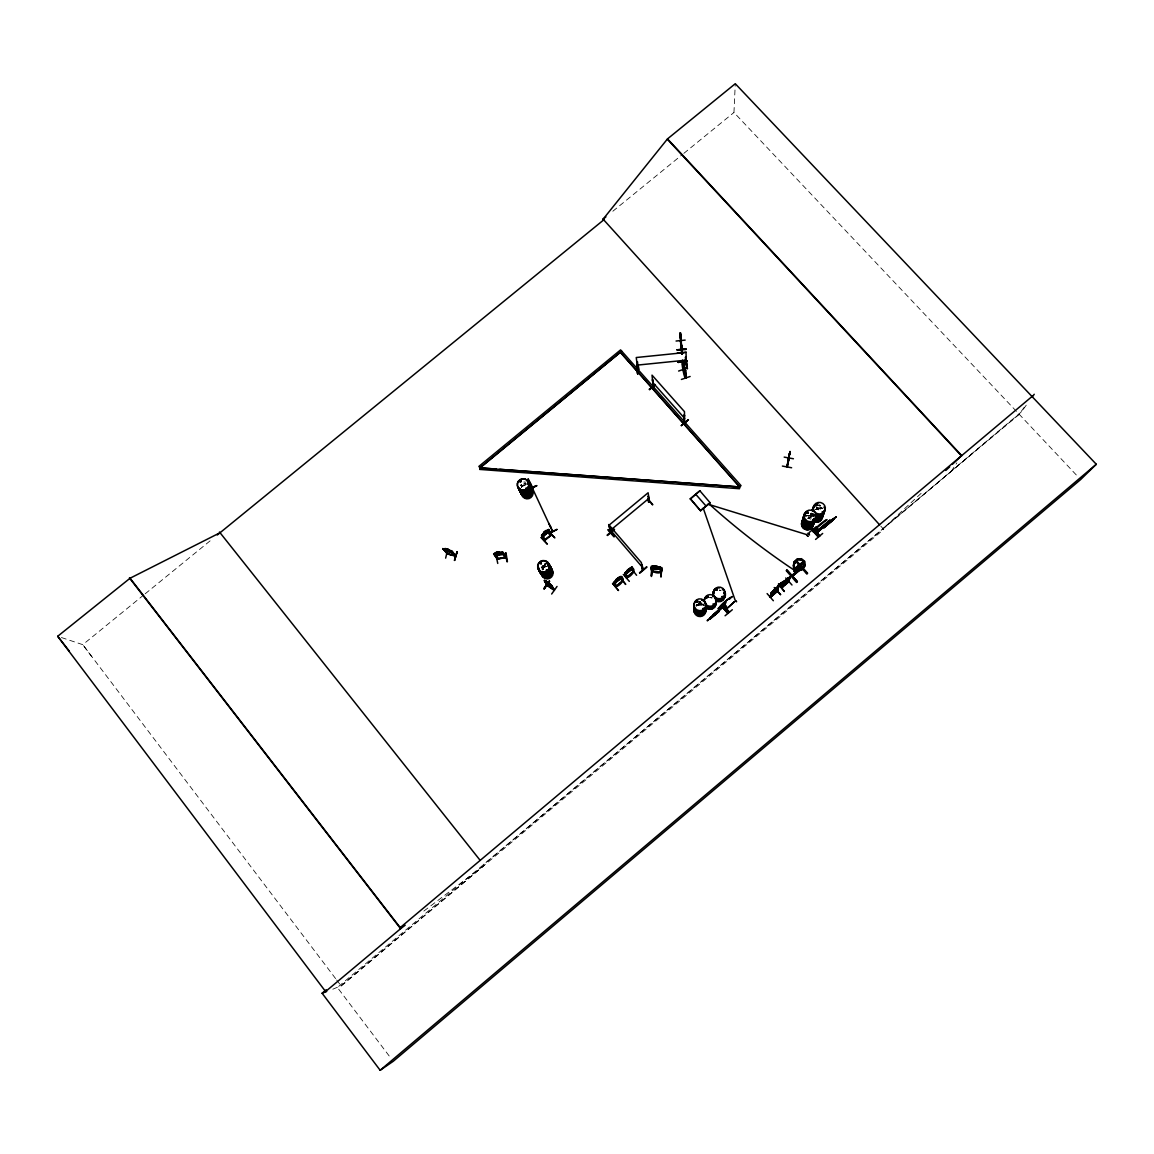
<?xml version="1.0" encoding="UTF-8"?>
<svg xmlns="http://www.w3.org/2000/svg" width="1154" height="1154" viewBox="0 0 1154 1154"><rect width="100%" height="100%" fill="white"/><g stroke="black" fill="none" stroke-linecap="round" stroke-linejoin="round"><path stroke-width="0.75" stroke-dasharray="5 3.75" d="M1016.443 411.358L733.958 112.486L735.271 83.723M810.44 516.011L810.541 517.526L811.435 513.155A6.044 5.842 9.6 0 0 812.012 516.17L811.45 514.785M810.858 514.698L811.175 513.198A6.015 5.813 9.7 0 0 811.031 516.184L811.262 513.371A5.914 5.727 9.7 0 0 811.06 516.314A6.015 5.813 9.7 0 1 811.204 513.256M523.195 485.82L521.954 485.733L523.151 485.747M522.113 486.498L523.426 485.675L521.882 485.358M697.535 604.754L696.987 605.302M542.207 567.032L543.101 567.104L542.755 566.008M951.242 471.38L956.868 462.884M1024.103 407.463L1019.054 414.373L337.386 987.478L391.076 1058.463M1026.267 405.169L1021.29 411.964L883.055 528.662L922.277 492.282M697.593 604.797L696.843 605.028M542.279 566.499L545.092 565.2A5.842 5.727 -28.9 0 0 541.284 567.624L542.322 566.527M541.904 568.864L545.755 566.426M543.404 567.133L542.221 567.35M521.536 484.507L520.512 485.69A5.784 5.611 -25.5 0 1 521.637 484.651M521.19 487.089L523.57 485.185L526.556 484.593A5.871 5.683 -25.5 0 0 521.219 487.089A5.784 5.597 -25.5 0 1 526.484 484.622M341.252 986.035L484.161 865.399L483.512 864.562L1019.155 414.228M332.799 989.209L341.021 985.747L883.748 529.426L880.646 525.979M612.846 211.24L682.447 154.477M683.846 153.352L733.958 112.486M143.788 594.916L82.785 644.668L60.066 637.08M145.188 593.791L211.73 539.524M423.864 911.069L484.161 865.399M696.122 605.259L697.42 604.422A5.929 5.842 5.4 0 0 696.122 605.244A5.914 5.828 5.4 0 1 697.42 604.436M522.243 485.978L523.555 485.156M542.351 565.878L543.433 566.095M805.665 515.953L808.766 515.434L807.209 515.521M697.232 605.374L700.435 604.811L703.377 605.85M818.821 509.707A6.015 5.813 9.7 0 0 815.719 509.462L817.32 509.318M544.486 564.09L546.044 564.003A5.857 5.727 -28.8 0 0 544.457 564.133A5.885 5.77 -28.8 0 1 545.986 564.046M545.741 566.47L547.299 566.354A5.813 5.698 -28.9 0 0 541.976 568.85M708.974 597.584L712.076 597.83A5.9 5.799 6.5 0 0 708.989 597.729A5.914 5.813 6.5 0 1 712.032 597.916M700.449 601.724L698.862 601.854A5.986 5.9 5.1 0 1 700.435 601.825M698.862 602.821L701.949 603.138M698.862 603.903L701.993 604.162L704.474 605.937A5.914 5.828 5.4 0 0 698.891 603.96L703.32 604.912A6.001 5.914 5.4 0 0 698.877 603.931A5.929 5.842 5.4 0 1 704.474 605.922M818.792 505.063L820.335 505.38A6.087 5.885 9.5 0 0 818.749 505.12L820.35 505.337M819.383 508.121L816.239 507.89A6.044 5.842 9.6 0 1 820.782 508.827L819.383 508.121L820.754 508.842M817.306 509.289L818.864 509.606A6.015 5.813 9.7 0 0 815.748 509.39M808.752 515.391L811.724 516.401A5.943 5.756 9.5 0 0 805.766 515.968M808.276 516.848L811.248 517.857A5.929 5.741 9.6 0 0 808.305 516.862L809.819 517.194M719.418 590.069L720.947 590.401M819.859 506.707L822.485 508.438A5.958 5.756 9.6 0 0 819.83 506.794L822.47 508.496M810.757 514.338L813.296 516.155A5.958 5.756 9.6 0 1 812.012 513.516L812.402 514.915L811.911 513.386M810.296 515.737L811.695 516.429M810.8 519.17L807.858 518.16A5.914 5.727 9.7 0 1 810.728 519.3A5.914 5.727 9.7 0 0 807.829 518.319M813.815 514.828L812.863 513.516A6.087 5.885 9.5 0 0 813.772 514.814L812.604 513.703A6.087 5.885 9.4 0 1 813.815 514.727A5.986 5.784 9.5 0 1 812.95 513.573M812.185 515.03L813.368 516.126A5.958 5.756 9.6 0 1 812.084 513.285M1018.91 413.969L1076.942 475.636M335.598 978.578L82.785 644.668L93.359 658.833M336.679 980.006L341.021 985.747M812.416 514.843L813.281 516.199A5.986 5.799 9.4 0 0 810.685 514.54A5.958 5.756 9.4 0 1 813.209 516.328M811.334 513.241L811.536 514.857M542.077 569.052A5.813 5.698 -28.9 0 1 547.342 566.6M541.399 567.84A5.842 5.712 -28.9 0 1 545.178 565.446M541.255 567.653A5.929 5.813 -28.9 0 1 545.077 565.229M523.714 482.04A5.828 5.655 -25.5 0 1 525.229 481.954M521.377 487.32A5.77 5.597 -25.5 0 1 526.613 484.882M698.877 602.085A5.943 5.857 5.2 0 1 700.435 601.999M698.891 604.148A5.9 5.813 5.5 0 1 704.459 606.11A5.914 5.828 5.5 0 0 698.891 604.133M696.15 606.326A5.885 5.799 5.6 0 1 703.305 605.98M701.949 603.297A5.943 5.857 5.3 0 0 698.891 603.052A6.03 5.943 5.3 0 1 700.435 602.835M703.334 604.004A5.943 5.857 5.3 0 1 704.488 605.028M719.404 590.228A5.9 5.799 7 0 1 720.904 590.545M819.758 507.024A5.958 5.756 9.6 0 1 822.312 508.712M818.72 505.293A5.986 5.784 9.5 0 1 820.249 505.611M812.041 516.285A5.943 5.741 9.6 0 1 811.45 513.357M816.21 508.164A5.943 5.741 9.6 0 1 820.667 509.073M815.719 509.65A5.914 5.727 9.7 0 1 818.763 509.866M811.55 513.256A5.9 5.698 9.8 0 0 810.656 517.54A5.914 5.727 9.8 0 1 811.536 513.241M811.118 513.241A6.001 5.813 9.4 0 1 813.7 514.944M808.233 517.107A5.929 5.741 9.6 0 1 811.132 518.103M805.68 516.199A5.958 5.77 9.5 0 1 811.608 516.646M543.577 568.835L542.524 569.961A5.77 5.655 -28.9 0 1 543.664 568.908M525.878 483.209L524.349 483.295A5.77 5.597 -25.5 0 1 525.806 483.223A5.784 5.611 -25.5 0 0 522.921 483.843A5.828 5.64 -25.5 0 1 525.835 483.209M521.594 484.565A5.828 5.64 -25.5 0 0 520.555 485.675A5.77 5.597 -25.5 0 1 521.608 484.565M697.42 604.609A5.9 5.813 5.5 0 0 696.136 605.432A5.914 5.828 5.5 0 1 697.42 604.595"/><path stroke-width="1.5" d="M616.395 586.203L614.822 581.977C611.663 593.935 628.93 578.789 620.636 577.13L621.919 581.299M700.565 510.76L690.308 498.759L695.674 494.215L699.887 490.796L710.143 502.783L700.565 510.76L690.308 498.759M544.212 540.433L551.208 534.749M551.468 535.052L544.284 540.317M541.659 535.196L544.5 540.837L551.381 534.663M802.059 560.123L804.54 564.998L802.29 560.065M710.143 502.783L700.565 510.457M707.373 620.866L719.288 610.033L719.115 611.187M529.974 482.199L532.917 488.358M797.053 559.344L794.039 562.719L796.952 559.142L801.467 558.68L804.886 561.508L805.117 566.124L801.871 569.86L797.025 570.509L794.616 569.124L793.26 565.345L795.034 562.214L794.024 565.431L795.265 568.807M709.696 618.501L719.274 610.192M709.681 618.948L709.71 618.198M680.947 341.512L680.644 337.545M680.196 333.91L682.129 353.672L681.899 349.994L681.942 351.768M682 350.917L681.567 346.532L681.711 353.355M682.375 361.014L682.721 360.553M713.071 616.005L725.044 605.547M724.438 606.845L725.217 604.739L713.129 614.75L724.972 604.451M789.985 452.166L788.759 459.003L788.975 457.893M725.65 608.648C725.765 612.442 725.794 603.542 725.433 609.701M725.635 609.774L725.044 606.672C726.991 604.321 726.313 609.687 726.198 609.168M815.431 532.932L817.508 529.196L815.993 532.484M794.024 567.364L794.457 561.984L798.049 559.575M721.986 606.009L728.261 613.048L722.043 605.908M651.981 566.802C650.755 591.266 651.664 560.873 652.198 567.249M651.462 576.005L652.371 566.83M660.492 572.413C664.3 572.499 649.024 570.264 653.02 571.518M659.799 567.566L660.651 567.638L659.799 567.566L660.463 572.211M660.304 571.821L661.112 572.312M660.925 576.827L661.761 567.552L661.054 576.827M722.923 605.215L729.054 612.37M660.766 568.706L659.799 569.138M651.476 567.956L651.173 566.34L659.54 566.931L652.241 566.297M654.203 566.008L657.304 566.845M654.361 566.441L654.217 565.893M724.38 606.211L724.481 605.071L724.597 606.456M724.856 605.951L725 604.494M725.26 606.658L724.943 608.995M725.318 606.816L726.284 606.485M725.505 607.004L726.299 606.326M725.087 615.76L732.314 609.745M496.191 469.058L480.078 467.875L479.79 469.418L479.977 467.687L621.717 351.177L480.078 467.904L478.867 466.418L620.592 349.893L741.027 485.632L739.627 486.959L499.769 469.317M734.362 602.345C735.704 599.301 729.213 607.711 726.371 608.677M726.544 606.831L725.606 607.365M682.822 360.971L682.75 360.293M680.471 340.776L681.336 341.483L680.557 341.656L680.24 332.987M680.471 335.223L680.37 334.271L680.874 341.613M681.639 348.681L681.61 347.152M546.736 585.266L554.165 590.329M547.688 585.338L544.587 580.808L546.693 585.193M789.134 455.844L787.908 461.961M787.749 462.307L790 452.108M685.447 377.647C687.928 379.421 683.673 358.764 685.26 377.329C684.033 379.565 678.595 346.965 685.361 370.16M684.611 422.465L684.336 421.585L684.87 422.465M643.139 569.47L642.288 569.239L642.836 569.831L641.364 562.589L608.663 524.551L610.884 532.643M642.879 569.73L641.624 564.522L642.201 569.095M652.875 386.821L653.741 387.427L652.472 379.623L653.539 387.441M611.144 532.311L611.303 533.119M710.518 618.342L716.158 613.596L713.836 615.298C722.649 607.422 704.257 622.655 712.768 616.193L707.229 620.419M788.211 460.129L788.37 459.263M793.418 458.758L784.186 457.114M802.564 568.734L804.482 564.84M788.73 457.547L786.869 466.721L788.73 459.912L788.24 460.662M786.927 466.504L787.417 465.927M790.331 451.906L789.841 452.656M782.398 466.072L791.615 467.759M789.451 454.214L789.711 453.003M822.744 512.39L822.456 512.044M806.603 512.145C805.925 513.746 808.853 512.549 807.108 513.054M807.742 513.256L807.915 512.174M797.616 569.586L798.005 568.46L797.76 569.283M815.517 504.543L816.931 505.466M816.484 505.337L815.748 504.572M811.839 524.219L811.897 523.873M813.281 519.819L813.584 519.79A6.015 5.813 9.7 0 0 822.816 514.035A6.015 5.813 9.7 0 1 813.556 519.992L813.397 520.05M815.676 505.841A6.001 5.799 9.5 0 1 817.162 505.365L817.22 504.889M822.124 511.972L822.917 511.972M788.297 460.287L788.456 459.032M788.182 460.345L788.975 457.071M789.379 454.445L788.961 456.537M707.82 597.267L706.695 597.296M708.138 597.123L706.623 597.613M715.336 589.478L716.793 588.814M716.547 590.083L715.653 589.29M712.883 604.119L713.778 603.845M722.188 596.762L722.62 596.762M721.928 596.575L722.635 596.387M697.881 601.407L696.944 602.273L696.15 601.263M703.522 608.1L702.743 608.749M788.168 460.057L790.028 451.416L789.567 454.243M788.73 459.912L787.36 466.49M539.913 563.513C540.476 559.892 542.971 565.46 539.971 563.469M540.187 563.08L541.096 562.546M541.154 563.585L541.226 562.662M546.881 569.687L546.289 570.494L547.111 569.946M547.169 569.946L546.39 570.004M548.41 574.115L548.727 573.35M526.238 488.445L526.109 487.868M528.561 493.032L527.955 492.816M519.603 481.03L520.093 482.17L521.19 481.579M519.747 481.377L520.973 481.463L519.964 481.016M794.789 562.373L795.308 562.849M767.107 593.589L773.368 600.744M833.116 519.314L827.49 524.118L829.683 522.56C820.148 530.912 839.347 515.073 830.736 521.666L833.145 519.314M771.68 593.82L770.872 593.993L771.247 592.637L781.965 583.592L780.551 584.328C786.148 579.106 775.445 587.761 779.57 585.165L777.868 587.011L778.474 586.549L777.407 591.324L770.367 597.181M770.338 597.325L771.968 592.391L771.536 593.199M771.103 596.777L771.968 592.391M772.185 592.651L771.088 596.618M796.39 562.157L797.198 561.493L807.627 573.221L806.819 573.899L796.548 561.897M776.224 587.876L773.44 591.497L777.118 587.646L776.844 588.612L772.257 592.507L773.757 590.502M442.819 548.511L447.074 553.631M447.622 554.021L443.194 549.001L447.954 554.18L447.06 553.458M443.655 548.684L451.618 550.804L455.758 556.214M447.867 554.165L444.001 549.203M447.42 550.732L445.646 558.132M447.997 549.347L455.513 556.098M451.026 551.367C453.435 551.468 444.954 551.727 444.391 548.929L445.689 549.116M452.44 552.78L445.603 551.006L452.786 552.319M457.085 551.67L454.532 560.455L457.2 551.684M457.128 551.655L454.474 560.368M777.248 590.848L776.685 591.93L778.012 586.203L779.267 585.02M778.445 584.169L784.388 591.526L778.503 584.14M776.685 591.93L778.315 586.636M777.118 590.949L770.194 597.022L771.247 592.637M778.633 587.17C777.594 586.203 778.633 590.314 777.522 591.108M779.426 584.487L778.921 586.174L781.662 582.611M779.801 584.241L781.244 583.03M797.356 581.703L796.577 582.481L786.235 570.639L787.014 569.86L797.4 581.659L786.768 570.191M783.335 582.64L783.854 581.154L781.518 582.972M783.148 584.241L788.629 579.438L782.499 584.414L782.931 582.857C800.515 570.191 779.758 580.909 781.979 587.545M781.965 587.732L783.566 582.698L783.133 583.506M785.369 580.664L782.426 587.271L783.566 582.698M780.508 594.671L774.247 587.516L780.609 594.57M785.542 580.13L785.009 581.832L787.764 578.226M783.811 582.842L788.73 577.938L785.297 580.707M787.922 581.991L790 577.216L788.932 581.558M788.168 582.323L790.072 576.928M801.886 568.331L801.381 567.754L791.889 575.384L792.495 576.279L801.987 568.215L792.38 576.178M791.932 575.457L801.871 568.085M801.583 565.864L794.399 571.85L801.568 565.965L802.376 562.705L801.251 565.604L794.255 571.533L795.207 568.72L796.087 568.417L795.12 571.374M796.087 568.417L794.255 571.533M794.904 570.985L795.871 568.172M798.02 565.532L799.563 564.378M809.286 532.412L816.397 526.556M791.99 584.991L785.73 577.981M812.402 529.888L818.691 536.87L812.459 529.787M800.703 566.124L802.376 562.705M497.23 558.998L498.11 558.608L497.1 558.565M801.064 566.383L802.203 562.488L795.856 567.681L794.5 570.033L801.669 564.003M814.796 529.008L816.657 527.479M818.806 529.297L817.046 530.609C814.897 529.888 819.311 528.835 816.816 530.263M817.061 530.436L815.849 533.552L816.484 533.148C821.013 523.483 813.411 536.48 816.614 533.09M819.066 529.845L817.479 531.835L833.202 518.766L817.739 532.124L818.59 529.729L818.157 531.201M815.561 539.437L822.687 533.437M835.828 517.425L836.232 516.804L823.927 527.825L826.928 524.176L824.49 526.339M653.15 386.763L652.024 375.137L684.466 411.646L684.611 422.71L684.005 421.787M829.942 520.209L818.099 530.148L830 520.021M833.289 519.834L833.895 518.334M833.779 518.867L833.246 518.896M681.596 352.778L682.086 353.384M788.918 581.688L781.806 587.804M649.197 501.24L648.577 501.976L649.269 501.182M610.553 527.364C614.029 536.898 609.615 533.249 609.24 525.027L648.13 492.758L649.385 501.774M788.629 457.849L787.331 466.591M685.404 364.217L686.457 364.678L686.01 352.46L636.243 357.524L637.816 369.612C640.73 370.708 635.868 359.875 637.672 362.082M627.17 577.476L625.843 572.788C622.179 585.15 640.066 569.787 631.656 567.956L633.041 572.586M545.207 540.058L542.568 535.11L541.918 535.658L542.568 535.11M551.569 535.023L548.698 529.354L547.876 529.888M638.494 369.15L637.686 369.367L638.537 368.934M548.756 523.252L552.564 531.489L550.141 525.503M620.866 578.818L621.501 577.649L614.433 583.664L613.914 582.193L614.808 581.371M807.598 512.881L807.641 512.087M796.534 571.72L796.534 571.72A1073.985 887.238 -42.9 0 1 708.729 503.634M703.392 608.677L702.916 608.966M717.023 590.069L717.038 589.175M631.873 569.773L632.536 568.59L625.41 574.533M540.288 562.806L541.125 563.556M802.549 568.605L800.126 569.932L795.423 568.98M519.56 481.03L520.497 480.439M493.652 553.848L497.186 558.767L505.971 557.079M505.856 556.906L505.337 557.194M505.264 557.31L502.192 552.694L503.029 552.535L502.192 552.694M506 557.339L497.922 558.81M952.338 464.384L961.686 455.599L667.502 138.898L735.271 83.723L1096.3 464.269L1080.649 479.545L393.226 1061.305L380.156 1070.277L322.11 993.233L326.221 989.786M685.505 364.202L685.577 364.101M685.505 364.476L686.327 364.39M637.773 369.309L638.609 369.568M551.655 594.021L557.036 586.448M545.279 581.284L544.399 581.068M546.491 581.371L546.823 582.063L545.727 581.284L546.289 582.251L551.136 585.612L546.491 581.371L549.881 584.746L548.943 583.087M550.934 585.785L545.957 581.616L546.794 581.904M546.289 582.943L545.193 581.746L552.218 586.924M543.75 588.583L549.145 581.039M549.477 581.212L544.14 588.872L549.463 581.255M551.021 584.833C536.293 575.687 553.112 584.342 552.146 586.867M551.208 585.785L553.559 589.449M1032.239 396.99L1034.229 394.264M552.391 530.35L552.737 530.984M532.96 488.56L532.542 487.666M503.101 554.367L503.75 553.646M777.45 591.209L770.468 597.325M777.046 589.117L778.056 588.021M788.571 579.481L789.35 577.779M611.317 532.787L612.226 532.557L611.245 532.701M648.548 501.73L649.471 501.5L648.923 502.221M776.93 588.396L783.422 582.568L772.891 591.439L774.262 590.704C768.477 596.156 779.671 586.997 775.243 589.867L776.368 588.468M614 582.121L615.702 587.04L622.771 580.895M625.035 572.947L626.333 577.389M542.467 536.826L549.549 531.1L542.452 536.971L541.572 535.254L543.909 533.148M546.289 531.186L547.833 529.758L541.572 535.254M217.284 534.994L603.73 219.88L603.109 219.173L667.502 138.898M625.742 572.11C620.679 577.13 641.509 558.247 625.093 573.019M543.923 533.033L542.842 534.215L543.404 535.355L547.991 531.561L547.429 530.407L546.145 531.186M813.83 519.848L812.95 519.675M696.453 600.686L696.093 601.522M697.564 601.667L697.607 601.032M706.868 596.546L707.791 596.834M715.797 589.232L716.634 588.987M716.98 590.026L715.422 589.694M796.967 559.56L801.28 559.012M616.337 579.957L615.5 582.106L619.049 579.683L619.813 577.274L616.323 580.087M627.372 570.768L626.492 572.961L630.012 570.552L630.935 568.057M721.163 606.038L718.004 608.721L725.996 602.518L718.855 608.692M541.341 537.36L547.342 544.154L541.053 537.62M607.956 529.974L613.957 536.841M787.85 578.861L784.532 581.688L785.845 581.025C780.003 586.506 791.168 577.389 786.826 580.188L788.528 578.298L787.677 578.688M623.29 574.432L629.334 581.385M714.917 614.62L716.865 612.356L714.975 613.726M618.429 590.487L612.5 583.304L618.486 590.43M828.63 522.834L826.379 525.33L828.154 524.075M797.457 566.34L795.842 568.576L801.006 563.498L799.866 564.32M945.804 470.457L949.728 466.807M812.055 530.191L818.33 537.158M710.503 618.688L719.259 611.216L709.667 619.265M724.943 604.436L724.568 605.547L724.943 604.581M734.117 602.056L726.342 608.894M773.901 589.982L776.281 587.963M777.176 589.16L770.959 593.921M788.528 581.472L781.604 587.473L788.658 581.472M380.156 1070.277L1096.3 464.269M641.624 564.522L642.187 565.157L641.379 564.724M639.475 572.802L646.586 566.787M639.792 573.163L646.918 567.162M688.332 419.667L681.307 425.61L688.375 419.811M688.332 419.753L681.307 425.61M548.482 531.244L554.829 537.879L548.626 531.258M609.788 527.465L611.75 532.874M647.985 496.725L648.418 495.931L648.837 502.221M607.134 535.11L614.245 529.181M652.5 504.817L647.783 498.889M802.593 562.95L801.713 563.253M781.676 582.453L779.282 584.458M783.927 581.241C782.585 582.698 774.608 587.285 777.06 588.41M400.207 927.6L1032.282 396.284M400.885 928.48L325.587 991.546L57.7 636.287L130.07 578.226L400.885 928.48L405.184 925.205M655.039 384.57L649.212 389.403L655.385 384.888M655.328 384.772L649.543 389.763M683.817 415.411L684.625 415.815L683.817 415.411L684.062 422.234M548.323 530.292L549.174 529.989L548.525 530.537L550.92 535.499L548.525 530.537M816.354 529.83L817.176 529.109L817.869 529.888L817.003 529.282M817.696 532.081L828.009 522.863M833.044 519.127L836.232 516.804M653.568 387.701L653.02 380.229M633.402 571.619L626.29 577.736M615.515 586.708L622.554 580.779M626.362 577.678L633.445 571.778L632.19 567.104L632.464 568.648M619.813 577.317L625.713 584.443L621.068 578.269M612.024 528.994L648.952 498.355M690.323 499.076L699.887 490.796M616.149 579.553L618.544 577.563L618.919 579.265L616.698 581.126L616.178 579.423M629.608 568.345C623.939 573.639 631.57 565.229 629.911 570.119L627.689 571.966L627.228 570.22M620.347 576.74C605.922 591.555 624.213 567.076 622.482 580.808M614.375 582.77L614.822 581.977M621.761 581.313L621.501 576.827M625.396 573.596L625.843 572.788M632.522 567.653L631.656 567.956M543.606 532.528L545.914 530.479L546.808 532.542L544.587 534.374L543.534 532.456M541.861 535.831L548.958 529.917M605.893 216.909L603.008 219.26L603.643 219.952M729.415 612.053L723.212 604.97M823.855 527.753L833.534 519.358M813.296 529.138L819.484 536.206L813.267 529.109M781.503 583.145L782.643 582.308L777.724 587.17L778.387 586.708M652.775 504.601L647.755 498.903M455.642 556.214L446.944 553.833M802.189 559.906L797.76 559.214L793.837 561.883L793.404 567.725L797.039 570.509L800.054 570.408C804.309 570.062 806.66 559.127 802.766 568.763M629.608 568.908L630.849 568.1M806.343 534.504L807.915 536.278L806.343 534.504L708.037 504.183M697.449 601.797L696.439 601.248M706.681 596.387L708.195 596.906M815.965 504.067L815.416 505.019M806.502 511.871L807.959 512.174M735.43 600.585L736.627 601.753L735.617 600.816M631.281 567.523L632.118 567.032L631.339 567.595M130.07 578.226L220.053 532.73M530.811 488.055C545.063 482.862 529.037 487.464 532.888 488.474M529.571 489.036L536.567 485.877M556.949 529.542L548.727 533.812M548.583 533.509L556.848 529.34M494.633 553.458L493.638 553.747L497.345 559.156L506.043 557.526L502.625 552.117L494.561 553.343L502.74 552.189M801.121 559.142L804.295 561.724M322.11 993.233L326.697 991.502M682.764 362.399L683.442 370.535L682.836 363.092M682.577 364.347L682.908 366.15M684.308 367.318L684.365 369.049L683.5 364.26M682.98 366.078L685.346 372.641M684.423 367.044L684.365 366.063M678.61 371.04L687.322 368.083M685.649 370.535L685.087 369.857M685.591 377.041L685.938 377.762M681.408 379.45L690.121 376.478M815.921 504.038L816.527 504.327M806.747 511.785L807.165 512.015A6.03 5.828 9.3 0 0 805.694 512.823M806.862 512.059L807.035 511.943A6.116 5.914 9.3 0 0 805.665 512.679A6.116 5.914 9.3 0 1 807.021 511.756A6.03 5.842 9.3 0 0 804.338 519.545A6.03 5.842 9.3 0 0 812.402 522.286A6.03 5.842 9.3 0 0 815.157 514.496M807.511 513.299L806.271 512.693M696.612 600.513L697.55 600.599M495.903 554.555L497.749 563.426M546.852 584.804L554.483 590.127L551.857 585.525M547.054 584.991L554.266 589.882M782.426 584.328L783.205 584.184M636.777 365.169L637.657 373.867M637.138 365.126L637.628 373.882L636.763 365.169L686.226 360.135M499.466 552.477L501.831 553.473L497.821 554.713L495.254 553.458L496.638 552.997L496.133 552.42L499.567 552.535M496.148 552.506L499.177 551.958L500.317 553.747L497.504 554.252L496.133 552.42M494.821 554.021C492.845 553.949 498.182 556.286 498.153 558.911M505.971 552.723L507.414 561.666M496.133 555.665L503.216 554.483M614.447 583.52L615.399 583.361M625.425 574.375L626.305 574.303M652.198 571.706L652.818 571.605M685.303 357.25C686.616 355.187 684.12 363.034 685.447 364.794M685.981 360.019L687.409 368.833L686.111 360.135M680.254 333.679L680.485 332.857L682.057 354.09M680.283 333.91L680.427 335.006M680.283 336.838L680.225 332.915M680.6 337.79L680.745 339.492M680.788 339.665C681.394 344.325 680.067 334.371 680.6 337.199M676.071 341.036L685.159 340.098M682.057 353.687L680.485 332.857M681.581 346.186L681.524 347.296M686.067 349.345L676.922 349.821L686.067 349.373M677.239 353.095L686.341 352.158M678.105 362.01L687.221 361.072M687.221 361.029L678.134 362.385L687.207 360.827M687.25 361.433L678.134 362.356M652.327 566.398C645.1 571.865 666.998 577.49 660.55 567.191L659.497 566.946M542.452 536.971L543.606 536.826M816.152 503.952L817.277 504.918M505.236 557.483L502.25 552.997M654.405 566.484L652.89 566.527L653.049 567.566L659.049 568.114L657.318 566.744M653.121 386.503L653.755 387.297M684.062 415.195L684.365 421.902M455.08 555.651L451.127 551.049M479.79 469.418L739.498 488.719L739.656 486.786L620.362 352.287L739.627 486.959L480.078 467.904M654.606 567.71L657.491 567.97M797.977 559.603L802.102 560.224M683.125 369.352L683.485 370.434M520.483 480.482L521.233 480.944M445.848 549.304L448.589 550.011M443.107 549.304L443.915 549.52M454.95 555.449L455.844 555.853L446.858 553.819M447.132 553.458L455.787 555.81M494.806 555.262L496.191 555.622M494.72 555.377L496.206 555.723M659.482 567.047L660.55 567.321L660.651 568.792M57.7 636.287L69.37 651.245M683.154 369.439L685.88 377.877M545.15 580.895L544.385 580.347L547.371 585.77M651.433 567.869L652.688 568.59M445.689 550.905L444.146 550.083L445.66 551.006M681.971 352.807L682.014 353.542L681.682 345.089M808.694 533.941L807.988 533.134L808.651 534.288M549.535 581.313L544.14 588.872M794.053 567.306L797.27 569.759L801.554 569.182L804.439 565.835L804.223 561.695M546.707 582.121L550.948 585.785M808.709 534.1L809.517 534.937L808.81 533.812M667.517 139.418L961.498 455.902M603.109 219.173L879.435 524.652M684.091 421.96L684.611 422.71M813.599 528.893L819.874 535.874M652.76 382.479L684.711 418.455M796.448 561.955L807.035 573.697M779.195 585.064L777.565 586.29M695.674 494.215L705.931 505.899M608.259 529.614L614.332 536.552M610.105 529.657L642.288 567.133M631.916 569.254L636.59 575.283M445.776 548.756L447.536 549.217M447.94 549.246L449.497 551.093L446.771 550.386L445.083 548.482L448.17 549.29M451.517 550.775L455.859 555.911M219.462 531.994L480.151 860.336M684.048 367.246L683.442 364.722M129.421 577.909L400.51 928.566M532.427 488.488L528.042 478.809L551.122 528.373M552.477 531.475L552.131 530.797M684.019 366.799L684.885 370.521L683.442 364.275M813.671 519.343L812.906 519.704M496.811 552.42L498.643 552.088M544.472 580.404L545.265 581.804M551.396 585.525L554.295 590.444M544.068 532.182L545.496 530.999M552.477 530.422L552.867 531.143M682.98 363.337L683.428 364.419C683.053 359.356 686.082 372.958 682.894 362.241M703.248 508.178L735.055 599.979M684.394 366.986L685.029 368.847M681.61 353.268L681.249 340.69M607.466 535.499L614.548 529.542M684.293 367.015L684.827 370.434L683.038 365.068M642.187 565.157L643.095 569.614M680.716 338.396L680.802 338.656M652.226 566.917L652.847 571.764M505.409 552.723L506.938 561.767M654.722 568.662L654.318 565.922L657.333 566.181L657.65 568.951M648.029 498.239L648.505 502.033M638.061 373.795L637.224 364.967M680.528 337.199L680.773 338.396M682.447 352.951L682.533 353.744M681.956 354.09L681.336 347.181M680.384 340.589L681.307 349.273M682.317 360.409L682.476 361.361M676.922 349.835L686.024 348.724M685.404 369.756L685.462 377.921M548.179 563.859A5.9 5.784 -28.8 0 1 550.069 571.057A5.9 5.784 -28.8 0 1 543.188 574.259A5.9 5.784 -28.8 0 1 538.918 568.172A5.986 5.857 -28.8 0 0 543.707 574.519A5.986 5.857 -28.8 0 0 550.545 570.191A5.986 5.857 -28.8 0 0 546.895 563.166M550.155 567.58A5.828 5.712 -28.9 0 1 549.852 577.115A5.828 5.712 -28.9 0 1 541.067 573.336M550.054 567.379A5.828 5.712 -28.9 0 1 549.737 576.928A5.828 5.712 -28.9 0 1 540.952 573.134M549.333 567.869A5.799 5.669 -28.9 0 1 551.511 577.058A5.799 5.669 -28.9 0 1 542.048 575.673M541.615 574.259A5.799 5.669 -28.9 0 1 541.558 572.773M548.9 565.229A5.857 5.741 -28.8 0 1 548.583 574.822A5.857 5.741 -28.8 0 1 539.755 571.014M548.121 565.46A5.929 5.813 -28.9 0 1 551.742 572.442A5.842 5.727 -28.9 0 1 545.049 576.784A5.842 5.727 -28.9 0 1 540.332 570.639M548.164 565.676A5.842 5.727 -28.9 0 1 551.727 572.557A5.929 5.813 -28.9 0 1 544.962 576.726A5.929 5.813 -28.9 0 1 540.173 570.494A5.857 5.727 -28.9 0 0 544.933 576.582A5.857 5.727 -28.9 0 0 551.626 572.355A5.857 5.727 -28.9 0 0 548.063 565.474M528.027 482.92A5.828 5.655 -25.5 0 1 527.695 492.383A5.828 5.655 -25.5 0 1 518.925 488.661M527.998 482.689A5.914 5.727 -25.5 0 1 527.666 492.282A5.914 5.727 -25.5 0 1 518.752 488.517A5.842 5.655 -25.5 0 0 527.58 492.123A5.842 5.655 -25.5 0 0 527.912 482.661A5.914 5.727 -25.5 0 1 527.695 492.354A5.914 5.727 -25.5 0 1 518.795 488.589M519.488 488.445A5.828 5.64 -25.5 0 0 524.176 494.475A5.799 5.626 -25.5 0 0 530.826 490.32A5.828 5.64 -25.5 0 0 527.306 483.512A5.799 5.626 -25.5 0 1 530.826 490.32A5.828 5.64 -25.5 0 1 524.176 494.475A5.799 5.626 -25.5 0 1 519.545 488.488A5.799 5.626 -25.5 0 0 523.671 494.316A5.799 5.626 -25.5 0 0 530.436 491.171A5.799 5.626 -25.5 0 0 528.604 484.161M517.973 486.945A5.943 5.756 -25.5 0 0 526.916 490.724A5.943 5.756 -25.5 0 0 527.248 481.088A5.857 5.683 -25.5 0 1 526.83 490.565A5.857 5.683 -25.5 0 1 518.002 486.829M528.388 482.329A5.857 5.669 -25.5 0 1 526.282 491.186A5.857 5.669 -25.5 0 1 518.132 487.103M530.119 487.392A5.756 5.582 -25.5 0 1 529.801 496.739A5.756 5.582 -25.5 0 1 521.132 493.061M530.09 487.161A5.842 5.669 -25.5 0 1 531.936 494.215A5.842 5.669 -25.5 0 1 525.128 497.388A5.842 5.669 -25.5 0 1 520.916 491.431A5.77 5.582 -25.5 0 0 525.099 497.215A5.77 5.582 -25.5 0 0 531.821 494.085A5.77 5.582 -25.5 0 0 530.003 487.132M531.792 489.599A5.756 5.582 -25.5 0 1 529.022 498.586A5.756 5.582 -25.5 0 1 521.68 492.816M529.354 485.603A5.871 5.683 -25.5 0 1 529.022 495.109A5.784 5.611 -25.5 0 1 520.353 491.532M529.397 485.834A5.784 5.611 -25.5 0 1 529.066 495.21A5.871 5.683 -25.5 0 1 520.194 491.373A5.784 5.611 -25.5 0 0 528.95 494.965A5.784 5.611 -25.5 0 0 529.268 485.574M704.604 601.811A6.102 6.015 4.9 0 1 703.493 610.61A6.102 6.015 4.9 0 1 694.694 608.735A6.102 6.015 4.9 0 1 697.333 600.253M701.993 600.037A6.102 6.015 4.9 0 1 703.421 600.758A6.015 5.929 4.9 0 0 701.964 600.181M705.873 604.696A6.015 5.929 4.9 0 1 699.483 611.663A6.015 5.929 4.9 0 1 694.29 603.758M694.996 602.388A6.015 5.929 4.9 0 1 696.05 601.234M704.531 601.926A6.015 5.929 4.9 0 1 705.397 603.225M705.844 605.778A5.986 5.9 5 0 1 700.262 612.745A5.986 5.9 5 0 1 693.987 606.355M705.44 604.22A6.073 5.986 5 0 1 700.276 612.76A6.073 5.986 5 0 1 694.232 604.754M705.844 606.643A5.986 5.9 5.1 0 1 700.262 613.596A5.943 5.857 5.2 0 1 694.044 607.35A5.986 5.9 5.1 0 0 700.262 613.596A5.943 5.857 5.2 0 0 705.801 606.788M705.801 607.769A5.943 5.857 5.3 0 1 700.262 614.664A5.943 5.857 5.3 0 1 694.044 608.331M694.073 609.211A5.914 5.828 5.4 0 0 700.262 615.515A5.914 5.828 5.4 0 0 705.772 608.648A5.929 5.842 5.4 0 1 700.262 615.529A6.001 5.914 5.4 0 1 693.987 609.269A5.929 5.842 5.4 0 0 700.262 615.529A6.001 5.914 5.4 0 0 705.859 608.692M705.887 607.696A6.03 5.943 5.3 0 1 699.483 614.678A6.03 5.943 5.3 0 1 694.29 606.744M705.758 609.716A5.9 5.813 5.6 0 1 700.262 616.553A5.9 5.813 5.6 0 1 694.088 610.264M716.504 588.526A6.03 5.929 6.8 0 0 714.138 590.516A6.03 5.929 6.7 0 1 716.504 588.468A5.943 5.842 6.7 0 0 714.211 590.43M714.196 590.617A5.943 5.842 6.8 0 1 716.533 588.67M723.616 590.17A5.943 5.842 6.8 0 0 722.462 589.146A6.03 5.929 6.8 0 1 723.673 590.04A5.943 5.842 6.7 0 0 722.476 588.944A6.03 5.929 6.7 0 1 723.688 589.982M718.004 587.992A6.03 5.929 6.7 0 1 719.577 587.92M714.586 597.541A5.943 5.842 6.7 0 0 724.481 591.252A6.03 5.929 6.7 0 1 714.528 597.657A5.943 5.842 6.2 0 1 715.509 598.94M724.438 592.478A6.001 5.9 6.9 0 1 715.624 599.849A5.914 5.813 6.9 0 0 724.351 592.579A5.914 5.799 6.9 0 1 715.668 599.835M713.215 596.099A5.914 5.799 6.9 0 1 713.446 593.113A5.914 5.813 6.9 0 0 713.201 596.099A6.001 5.9 6.9 0 1 714.066 591.641M724.265 593.517A5.9 5.799 7 0 1 715.61 600.758M713.071 595.522A5.9 5.799 7 0 1 714.081 592.694M724.366 592.391A5.914 5.813 6.9 0 1 715.682 599.662M713.215 595.911A5.914 5.813 6.9 0 1 713.461 592.925M704.82 602.936A5.943 5.842 6.1 0 1 710.143 594.584A5.943 5.842 6.1 0 1 715.595 602.878A5.943 5.842 6.1 0 1 705.657 604.22M714.73 597.541A6.03 5.929 6.2 0 1 715.581 598.839A6.03 5.929 6.2 0 0 714.73 597.483A5.943 5.857 6.2 0 1 715.999 600.21A6.03 5.929 6.2 0 1 705.556 605.215A5.943 5.857 6.2 0 0 716.086 601.739M704.474 599.373A6.03 5.929 6.2 0 0 704.142 600.888A6.03 5.929 6.2 0 1 704.474 599.315A5.943 5.857 6.2 0 0 704.228 600.772M705.181 598.003A6.03 5.929 6.2 0 1 707.546 596.012A6.03 5.929 6.2 0 0 705.181 597.945A5.943 5.857 6.2 0 1 707.59 595.969M716.071 601.912A5.943 5.842 6.2 0 1 705.628 605.23M704.214 600.96A5.943 5.842 6.2 0 1 704.546 599.474M705.253 598.118A5.943 5.842 6.2 0 1 707.59 596.156M716.071 600.253A6.03 5.929 6.2 0 1 705.57 605.158M824.317 511.51A6.001 5.799 9.5 0 1 816.397 516.545M812.344 510.616A6.001 5.799 9.5 0 1 812.647 509.145M813.339 507.789A6.001 5.799 9.5 0 1 814.378 506.664M824.345 506.794A6.03 5.828 9.4 0 1 815.575 514.136M813.022 510.385A6.03 5.828 9.4 0 1 813.916 506.029M814.955 504.889A6.03 5.828 9.4 0 1 817.753 503.591M824.432 511.438A6.087 5.885 9.5 0 1 814.969 515.838M812.286 510.53A6.087 5.885 9.5 0 1 814.349 506.519M815.662 505.668A6.087 5.885 9.5 0 1 817.176 505.192M824.244 507.053A6.03 5.828 9.4 0 1 815.489 514.381M812.935 510.645A6.03 5.828 9.4 0 1 813.844 506.274M814.883 505.149A6.03 5.828 9.4 0 1 817.667 503.836M823.682 511.395A5.958 5.756 9.6 0 1 815.921 517.886M812.214 510.544A5.958 5.756 9.6 0 1 812.906 509.202M823.754 511.164A5.958 5.756 9.6 0 1 816.008 517.67M812.286 510.313A5.958 5.756 9.6 0 1 812.979 508.972M823.307 514.251A5.958 5.756 9.6 0 1 814.06 518.564M812.43 510.558A5.958 5.756 9.6 0 1 813.455 509.433M823.35 512.578A6.044 5.842 9.6 0 1 814.075 518.463M812.416 510.342A6.044 5.842 9.6 0 1 813.455 509.217M822.672 514.222A5.929 5.727 9.7 0 1 813.57 520.007M815.171 519.17A6.001 5.813 9.4 0 1 806.516 523.916A6.001 5.813 9.4 0 1 805.232 514.309M806.531 513.487A6.001 5.813 9.4 0 1 808.016 513.011M815.301 519.026A6.087 5.885 9.4 0 1 806.531 523.829A6.087 5.885 9.4 0 1 805.232 514.093M806.545 513.256A6.087 5.885 9.4 0 1 808.06 512.78M815.07 514.742A6.03 5.828 9.3 0 1 813.224 522.012A6.03 5.828 9.3 0 1 805.492 521.435A6.116 5.914 9.3 0 1 804.612 513.833M804.655 513.963A6.03 5.828 9.3 0 0 805.492 521.435A6.116 5.914 9.3 0 0 813.296 521.997A6.116 5.914 9.3 0 0 815.171 514.626A6.116 5.914 9.3 0 1 813.325 521.925A6.116 5.914 9.3 0 1 805.478 521.334A6.116 5.914 9.3 0 1 804.641 513.746M804.828 515.593A5.986 5.799 9.4 0 0 803.646 522.964A5.986 5.799 9.4 0 0 810.93 525.445A5.986 5.799 9.4 0 0 814.637 518.939A5.958 5.756 9.4 0 1 810.887 525.488A5.958 5.756 9.4 0 1 803.646 523.022A5.958 5.756 9.4 0 1 804.828 515.708M813.642 521.781A5.929 5.741 9.6 0 1 809.978 528.215A5.929 5.741 9.6 0 1 802.766 525.762A5.929 5.741 9.6 0 1 803.934 518.478M814.133 520.353A5.958 5.77 9.5 0 1 807.136 527.046A5.958 5.77 9.5 0 1 803.357 518.146M813.729 521.536A5.929 5.741 9.6 0 1 807.511 528.33A5.929 5.741 9.6 0 1 802.304 520.685M802.982 519.343A5.929 5.741 9.6 0 1 804.006 518.233M812.733 521.55A5.914 5.727 9.7 0 1 810.93 528.691A5.914 5.727 9.7 0 1 803.343 528.114A5.914 5.727 9.7 0 1 802.535 520.786A5.914 5.727 9.7 0 0 803.357 528.114A5.914 5.727 9.7 0 0 810.93 528.691A5.914 5.727 9.7 0 0 812.748 521.55M814.219 520.108A5.958 5.77 9.5 0 1 807.209 526.815A5.958 5.77 9.5 0 1 803.429 517.901M719.029 607.855A8.136 0.88 -41.2 0 1 725.303 601.349A8.136 0.88 -41.2 0 1 731.319 597.368L732.343 596.503L729.386 599.027L730.41 598.147A6.794 0.736 -41.2 0 0 725.39 601.465A6.794 0.736 -41.2 0 0 720.139 606.903M710.503 617.693L714.961 613.957L710.503 617.693M652.63 568.504L659.886 569.167L652.587 568.46M789.567 453.493L789.192 455.21L789.668 453.508M797.659 565.777L797.039 567.566L800.068 563.758L797.659 565.777M615.587 580.981L617.289 580.318L615.933 582.164L620.03 578.832L618.284 579.496L619.626 577.649L615.587 580.981M626.622 571.793L628.295 571.158L626.925 573.019L631.007 569.687L629.291 570.336L630.661 568.46L626.622 571.793M828.5 523.151L832.914 519.459L828.5 523.151M814.926 529.47L815.647 529.109L812.69 531.59L813.7 530.739A8.165 0.865 -41.1 0 1 820.451 523.93A8.165 0.865 -41.1 0 1 825.99 520.44L827 519.588L814.926 529.47M501.745 553.906L496.494 554.872L498.038 553.833L495.773 553.574L500.735 552.607L499.278 553.603L501.745 553.906M721.668 606.283L727.857 613.38L721.668 606.283M449.685 550.458L448.343 550.617L450.853 551.785L445.79 550.487L447.146 550.299L444.723 549.174L449.685 550.458M550.53 570.307A5.9 5.77 -28.8 0 0 546.938 563.383A5.986 5.857 -28.8 0 1 550.573 570.249A5.9 5.77 -28.8 0 1 543.794 574.562A5.986 5.857 -28.8 0 1 538.918 568.302A5.9 5.77 -28.8 0 0 543.794 574.562A5.986 5.857 -28.8 0 0 550.573 570.249M548.511 574.692A5.885 5.77 -28.8 0 0 548.828 565.056A5.871 5.741 -28.8 0 1 548.496 574.649A5.885 5.77 -28.8 0 1 539.639 570.869A5.871 5.741 -28.8 0 0 548.496 574.649M542.928 572.196A5.943 5.828 -28.8 0 0 548.9 563.844A5.943 5.828 -28.8 0 0 538.687 563.037A5.943 5.828 -28.8 0 0 542.928 572.196M549.766 568.864A5.929 5.799 -28.8 0 0 546.159 561.911A5.914 5.784 -28.8 0 1 549.751 568.864A5.929 5.799 -28.8 0 1 543 573.149A5.929 5.799 -28.8 0 1 538.211 566.931A5.914 5.784 -28.8 0 0 543 573.134A5.914 5.784 -28.8 0 0 549.751 568.864M543 572.254A5.914 5.784 -28.8 0 0 548.915 563.96A5.914 5.784 -28.8 0 0 538.788 563.166A5.914 5.784 -28.8 0 0 543 572.254M522.531 490.176A5.9 5.712 -25.5 0 0 528.46 481.968A5.9 5.712 -25.5 0 0 518.362 481.218A5.9 5.712 -25.5 0 0 522.531 490.176A5.871 5.683 -25.5 0 0 528.503 482.112A5.871 5.683 -25.5 0 0 518.449 481.362A5.871 5.683 -25.5 0 0 522.603 490.291M695.386 608.591A6.015 5.929 4.7 0 0 705.628 606.759A6.015 5.929 4.7 0 0 698.862 598.926A6.015 5.929 4.7 0 0 695.386 608.591M700.262 615.688A5.9 5.813 5.5 0 0 705.772 608.836A5.914 5.828 5.5 0 1 700.262 615.702A5.914 5.828 5.5 0 1 694.059 609.384A5.9 5.813 5.5 0 0 700.262 615.688M714.658 596.69A5.943 5.842 6.6 0 0 724.784 594.873A5.943 5.842 6.6 0 0 718.077 587.17A5.943 5.842 6.6 0 0 714.658 596.69M714.514 597.714A6.03 5.929 6.8 0 0 724.539 591.338A5.943 5.842 6.8 0 1 714.586 597.729M713.417 591.887A6.03 5.929 6.8 0 0 713.662 596.416A5.943 5.842 6.8 0 1 713.489 591.973M713.417 591.829A6.03 5.929 6.7 0 0 713.662 596.358A5.943 5.842 6.7 0 1 713.504 591.786M705.613 606.283A5.9 5.813 6.4 0 0 715.913 601.494A5.914 5.828 6.4 0 1 705.599 606.297M707.561 597.267A5.9 5.813 6.4 0 0 706.262 598.089A5.914 5.828 6.4 0 1 707.561 597.267M705.57 607.163A5.914 5.813 6.5 0 0 715.869 602.359A5.9 5.799 6.5 0 1 705.584 607.192M814.796 511.987A6.03 5.828 9.4 0 0 825.038 510.126A6.03 5.828 9.4 0 0 818.157 502.452A6.03 5.828 9.4 0 0 814.796 511.987M814.536 521.882A5.914 5.712 9.8 0 0 822.225 515.434A5.914 5.727 9.8 0 1 814.536 521.882M805.579 519.704A6.03 5.828 9.2 0 0 815.806 517.843A6.03 5.828 9.2 0 0 808.94 510.169A6.03 5.828 9.2 0 0 805.579 519.704"/></g></svg>
